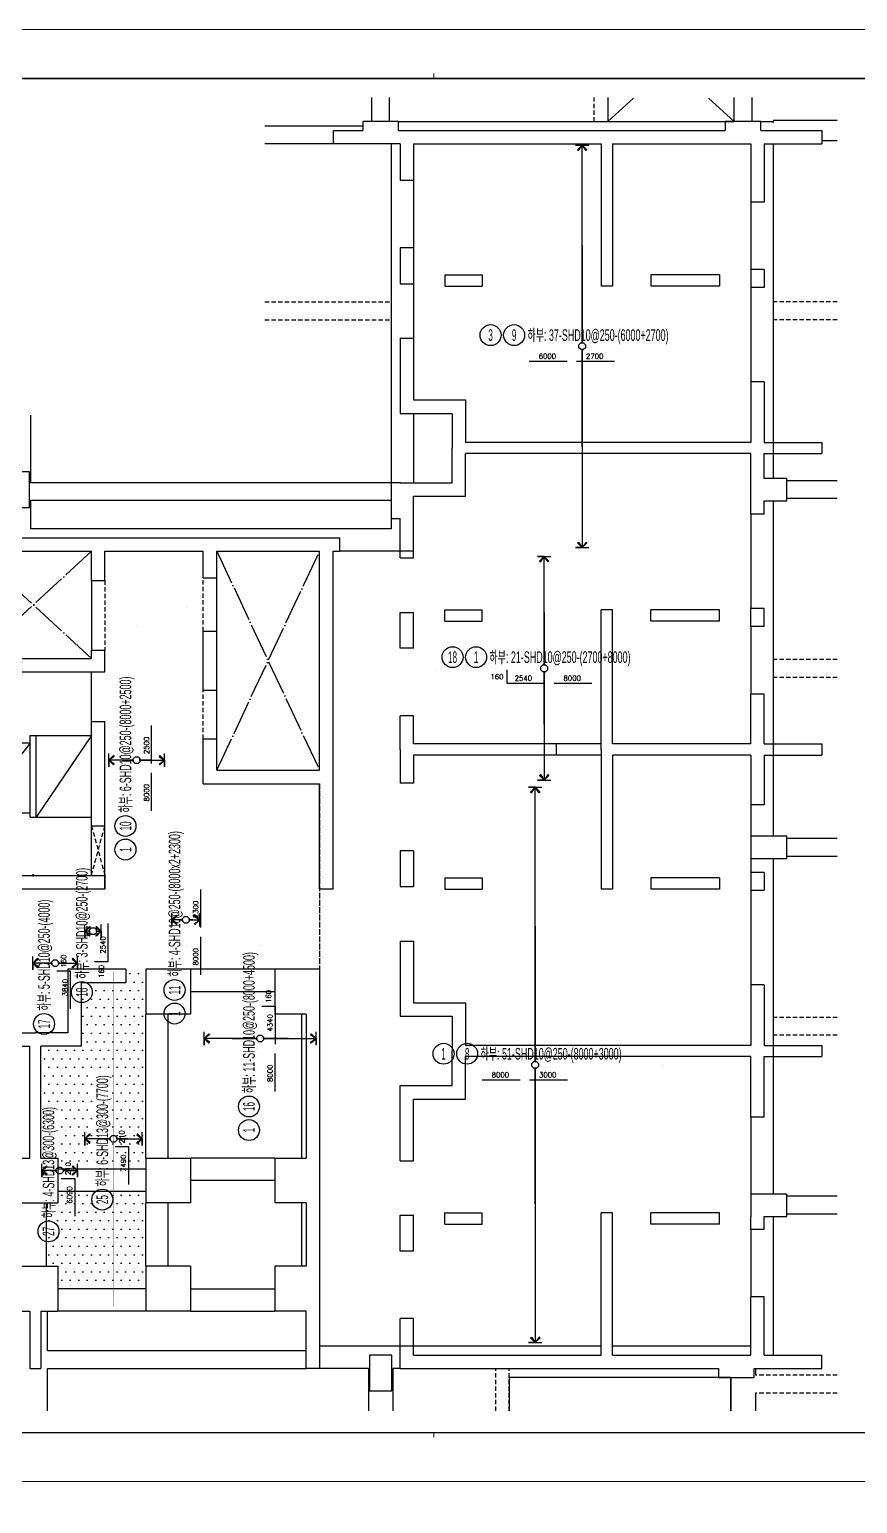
# Model space of a CAD drawing. Header units: millimetres. Extents: x 350420 to 672135, y -312840 to -44390.
# Drawn here: x 485720 to 504228, y -219589 to -186632 of the extents above; entities that cross this region are included whole.
import ezdxf
from ezdxf.enums import TextEntityAlignment as Align

# ---------------------------------------------------------------- set-up
doc = ezdxf.new("R2010")
doc.units = ezdxf.units.MM
doc.header["$LTSCALE"] = 65
for name, pattern in [('HID', [2.5, 2, -0.5]), ('XS-지하주차장$0$DDOT', [14, 12, -1, 0, -1]), ('XS-지하주차장$0$HID', [2.3, 1.5, -0.8])]:
    doc.linetypes.add(name, pattern=pattern)
for name, color, linetype in [('00', 7, 'Continuous'), ('DOT', 7, 'Continuous'), ('RP_TAG', 7, 'Continuous'), ('XDIM', 7, 'Continuous'), ('XREBAR', 1, 'Continuous'), ('XS-지하주차장$0$AWG', 5, 'XS-지하주차장$0$HID'), ('XS-지하주차장$0$B', 9, 'XS-지하주차장$0$HID'), ('XS-지하주차장$0$BEAM', 6, 'XS-지하주차장$0$HID'), ('XS-지하주차장$0$COL', 2, 'Continuous'), ('XS-지하주차장$0$DA', 7, 'XS-지하주차장$0$HID'), ('XS-지하주차장$0$EL7', 7, 'Continuous'), ('XS-지하주차장$0$FP-CORE', 8, 'Continuous'), ('XS-지하주차장$0$G', 4, 'XS-지하주차장$0$HID'), ('XS-지하주차장$0$OPEN', 9, 'XS-지하주차장$0$DDOT'), ('XS-지하주차장$0$TG', 30, 'XS-지하주차장$0$HID'), ('XS-지하주차장$0$W1', 2, 'Continuous'), ('XS-지하주차장$0$W1-H', 11, 'XS-지하주차장$0$HID')]:
    doc.layers.add(name, color=color, linetype=linetype)
doc.layers.add('XS-지하주차장$0$DEFPOINT', color=144, linetype='Continuous', plot=False)
doc.layers.add('XTITLE', color=22, linetype='Continuous', lineweight=0)
doc.styles.add('RPWK1', font='arial.ttf', dxfattribs={"bigfont": 'whgtxt.shx'})
doc.styles.add('RPWK2', font='romans.shx', dxfattribs={"bigfont": 'whgtxt.shx'})
pattern_1 = [(0, (-421865, 279560), (95.25, 190.5), [0, -190.5])]

# ---------------------------------------------------------------- blocks, each defined once
blk = doc.blocks.new('dhs_sheet2e')
at = {"color": 7}
for p, q in [((55508.9, 57331.7), (55508.9, 57531.5)), ((55508.9, 1997.6), (55508.9, 1797.9))]:
    blk.add_line(p, q, dxfattribs=at)
blk.add_lwpolyline([(84000, 0), (84000, 59329.4), (0, 59329.4), (0, 0)], close=True, dxfattribs=at)
at = {"color": 30, "const_width": 64.9}
blk.add_lwpolyline([(81003.6, 57331.7), (2996.4, 57331.7), (2996.4, 1997.6), (81003.6, 1997.6)], close=True, dxfattribs=at)
blk = doc.blocks.new('zdfhsdtfs')
at = {"color": 255, "xscale": 0.5, "yscale": 0.5, "zscale": 0.5}
blk.add_blockref('dhs_sheet2e', (0, 0), dxfattribs=at)
blk = doc.blocks.new('zsdhdbgr')
at = {"layer": 'DOT'}
h = blk.add_hatch(dxfattribs=at)
h.set_pattern_fill('DOTS', color=8, scale=120)
h.set_pattern_definition(pattern_1)
h.paths.add_polyline_path([(20950, 4905), (20950, 9375), (20500, 9375), (20500, 9075), (19505, 9075), (19505, 7655), (18605, 7655), (18605, 5155), (18980, 5155), (18980, 4905)])
h = blk.add_hatch(dxfattribs=at)
h.set_pattern_fill('DOTS', color=8, scale=120)
h.set_pattern_definition(pattern_1)
h.paths.add_polyline_path([(20950, 4405), (20950, 2235), (18980, 2235), (18980, 2735), (18730, 2735), (18730, 4155), (18980, 4155), (18980, 4405)])
at = {"layer": 'XS-지하주차장$0$AWG', "color": 5, "linetype": 'ByBlock'}
for p, q in [((26600, 28330), (33900, 28330)), ((34700, 28330), (34975, 28330)), ((34975, 28330), (34975, 28300)), ((26435, 27830), (26435, 20255)), ((34975, 27830), (34975, 20350)), ((26935, 27015), (26935, 25505)), ((34475, 26530), (34475, 25020)), ((26935, 24705), (26935, 23485)), ((34475, 24620), (34475, 22510)), ((26935, 21805), (26935, 20255)), ((34975, 19850), (34975, 12350)), ((26435, 19455), (26435, 19225)), ((34475, 19550), (34475, 17440)), ((26435, 19225), (18375, 19225)), ((26935, 18725), (25285, 18725)), ((34475, 17040), (34475, 15530)), ((34475, 13050), (34475, 12350)), ((34475, 11850), (34475, 11540)), ((34975, 11850), (34975, 4350)), ((34475, 11140), (34475, 9030)), ((34475, 6070), (34475, 4350)), ((34975, 3850), (34975, 750)), ((34475, 3560), (34475, 2050)), ((31130, 950), (24835, 950)), ((34475, 950), (31380, 950)), ((25925, 450), (24835, 450)), ((26635, 450), (26475, 450))]:
    blk.add_line(p, q, dxfattribs=at)
at = {"layer": 'XS-지하주차장$0$B', "color": 5}
for p, q in [((30975, 28330), (30975, 28870)), ((23607.2, 24300), (26435, 24300)), ((36405, 24300), (34975, 24300)), ((23607.2, 23900), (26435, 23900)), ((36405, 23900), (34975, 23900)), ((36405, 16300), (34975, 16300)), ((36405, 15900), (34975, 15900)), ((36405, 8300), (34975, 8300)), ((36405, 7900), (34975, 7900)), ((28775, -500), (28775, 450)), ((29075, -500), (29075, 450)), ((36405, 300), (34575, 300)), ((36405, -100), (34575, -100))]:
    blk.add_line(p, q, dxfattribs=at)
at = {"layer": 'XS-지하주차장$0$BEAM'}
for p, q in [((20035, 18070), (20035, 16500)), ((22235, 16935), (22235, 18125)), ((22235, 14525), (22235, 15615)), ((19735, 12585), (20035, 11475)), ((19735, 11475), (20035, 12585))]:
    blk.add_line(p, q, dxfattribs=at)
at = {"layer": 'XS-지하주차장$0$COL', "color": 8}
for p, q in [((26600, 28330), (25800, 28330)), ((25800, 28330), (25800, 28130)), ((26600, 28130), (26600, 28330)), ((34700, 28330), (33900, 28330)), ((33900, 28330), (33900, 28130)), ((34700, 28130), (34700, 28330)), ((35275, 20350), (34775, 20350)), ((35275, 19850), (35275, 20350)), ((34775, 19850), (35275, 19850)), ((34475, 4350), (34475, 3850)), ((35275, 4350), (34475, 4350)), ((35275, 3850), (35275, 4350)), ((34775, 3850), (35275, 3850)), ((33750, 450), (33750, 250)), ((34550, 250), (34550, 450)), ((33750, 250), (34550, 250))]:
    blk.add_line(p, q, dxfattribs=at)
for points in [[(17850, 19700), (18350, 19700), (18350, 20500), (17850, 20500)], [(34475, 12350), (34475, 11850), (35275, 11850), (35275, 12350)], [(25950, -50), (26450, -50), (26450, 750), (25950, 750)]]:
    blk.add_lwpolyline(points, close=True, dxfattribs=at)
blk.add_lwpolyline([(26635, 20255), (26435, 20255), (26435, 19455), (26635, 19455)], dxfattribs=at)
at = {"layer": 'XS-지하주차장$0$DA', "linetype": 'Continuous'}
for points in [[(31275, 28870), (31275, 28330), (34100, 28330), (34100, 28870)], [(29075, 250), (29075, -500)], [(34025, -500), (34025, 250), (29075, 250)]]:
    blk.add_lwpolyline(points, dxfattribs=at)
at = {"layer": 'XS-지하주차장$0$DEFPOINT', "color": 1}
for p, q in [((18460, 11475), (18410, 11475)), ((18435, 11450), (18435, 11500))]:
    blk.add_line(p, q, dxfattribs=at)
at = {"layer": 'XS-지하주차장$0$EL7'}
for p, q in [((19735, 18070), (19735, 16500)), ((22535, 16935), (22535, 18125)), ((22535, 14525), (22535, 15615))]:
    blk.add_line(p, q, dxfattribs=at)
at = {"layer": 'XS-지하주차장$0$FP-CORE'}
for p, q in [((18367.5, 14600), (19735, 14600)), ((18367.5, 12780), (18367.5, 14600)), ((18502.5, 12780), (18502.5, 14600)), ((19735, 14600), (18502.5, 12780)), ((18367.5, 14430), (17135, 14430)), ((18367.5, 14430), (17135, 12870)), ((18365, 12870), (17135, 12870)), ((18367.5, 12780), (19735, 12780))]:
    blk.add_line(p, q, dxfattribs=at)
at = {"layer": 'XS-지하주차장$0$G', "color": 5, "linetype": 'ByBlock'}
for p, q in [((26000, 28330), (26000, 28870)), ((26400, 28330), (26400, 28870)), ((34100, 28330), (34100, 28870)), ((34500, 28330), (34500, 28870)), ((36405, 28350), (34975, 28350)), ((25800, 28230), (23607.2, 28230)), ((25145, 27830), (23607.2, 27830)), ((36405, 27900), (36060, 27900)), ((18375, 21763.2), (18375, 20255)), ((26435, 20255), (18375, 20255)), ((36405, 20300), (35275, 20300)), ((26435, 19855), (18375, 19855)), ((18375, 19855), (18375, 19225)), ((36405, 19900), (35275, 19900)), ((36405, 12300), (35275, 12300)), ((36405, 11900), (35275, 11900)), ((36405, 4300), (35275, 4300)), ((36405, 3900), (35275, 3900)), ((18755, 850), (18755, 1735)), ((18755, 850), (24535, 850)), ((18755, -500), (18755, 450)), ((18755, 450), (24535, 450)), ((25925, 450), (25925, -500)), ((26475, 450), (26475, -500)), ((34575, 450), (34575, 300)), ((34025, 250), (34025, -500)), ((34575, -100), (34575, -500))]:
    blk.add_line(p, q, dxfattribs=at)
at = {"layer": 'XS-지하주차장$0$OPEN'}
for p, q in [((19735, 16325), (17135, 18725)), ((19735, 18725), (17135, 16325)), ((22535, 13825), (24835, 18725)), ((22535, 18725), (24835, 13825))]:
    blk.add_line(p, q, dxfattribs=at)
for points in [[(31275, 28330), (31867.4, 28870)], [(34100, 28330), (33507.6, 28870)]]:
    blk.add_lwpolyline(points, dxfattribs=at)
at = {"layer": 'XS-지하주차장$0$TG', "color": 5, "linetype": 'ByBlock'}
for p, q in [((23835, 9375), (21950, 9375)), ((23835, 8875), (21950, 8875)), ((20950, 5155), (20950, 8375)), ((21450, 5155), (21450, 8375)), ((24435, 5155), (24435, 8375)), ((23835, 5155), (21950, 5155)), ((20950, 4905), (18980, 4905)), ((23835, 4655), (21950, 4655)), ((20950, 4405), (18980, 4405)), ((18730, 2735), (18730, 4155)), ((20950, 2735), (20950, 4155)), ((21450, 2735), (21450, 4155)), ((24435, 2735), (24435, 4155)), ((20950, 2235), (18980, 2235)), ((21950, 2235), (23835, 2235)), ((20950, 1735), (18980, 1735)), ((21950, 1735), (23835, 1735))]:
    blk.add_line(p, q, dxfattribs=at)
at = {"layer": 'XS-지하주차장$0$W1', "color": 8}
for p, q in [((25145, 27830), (25145, 28130)), ((25145, 28130), (25800, 28130)), ((26600, 28130), (33900, 28130)), ((34700, 28130), (36060, 28130)), ((36060, 28130), (36060, 27830)), ((26635, 27830), (25145, 27830)), ((26635, 27830), (26635, 27015)), ((26935, 27830), (26935, 27015)), ((26935, 27830), (31130, 27830)), ((31130, 27830), (31130, 24650)), ((31380, 27830), (31380, 24650)), ((31380, 27830), (34475, 27830)), ((34475, 27830), (34475, 26530)), ((34775, 27830), (34775, 26530)), ((34775, 27830), (36060, 27830)), ((26935, 27015), (26635, 27015)), ((34775, 26530), (34475, 26530)), ((26935, 25505), (26635, 25505)), ((26635, 25505), (26635, 24705)), ((26935, 25505), (26935, 24705)), ((27635, 24900), (28465, 24900)), ((27635, 24900), (27635, 24650)), ((28465, 24900), (28465, 24650)), ((33775, 24900), (32240, 24900)), ((32240, 24900), (32240, 24650)), ((33775, 24900), (33775, 24650)), ((34475, 25020), (34475, 24620)), ((34775, 25020), (34475, 25020)), ((34775, 25020), (34775, 24620)), ((26635, 24705), (26935, 24705)), ((27635, 24650), (28465, 24650)), ((31380, 24650), (31130, 24650)), ((33775, 24650), (32240, 24650)), ((34775, 24620), (34475, 24620)), ((26635, 23485), (26935, 23485)), ((26635, 23485), (26635, 21805)), ((26935, 23485), (26935, 22105)), ((34475, 22510), (34475, 21155)), ((34775, 22510), (34475, 22510)), ((34775, 22510), (34775, 21155)), ((26935, 22105), (28095, 22105)), ((28095, 22105), (28095, 21155)), ((26635, 21805), (27795, 21805)), ((27795, 21805), (27795, 21030)), ((34475, 21155), (28095, 21155)), ((34775, 21155), (36060, 21155)), ((36060, 21155), (36060, 20905)), ((27795, 20255), (27795, 21030)), ((34475, 20905), (28095, 20905)), ((28095, 19955), (28095, 20905)), ((34475, 19550), (34475, 20905)), ((34775, 20350), (34775, 20905)), ((34775, 20905), (36060, 20905)), ((26635, 20255), (27795, 20255)), ((26935, 18575), (26935, 19955)), ((26935, 19955), (28095, 19955)), ((34775, 19550), (34775, 19850)), ((26635, 18575), (26635, 19455)), ((34775, 19550), (34475, 19550)), ((16835, 19025), (25285, 19025)), ((25285, 18725), (25285, 19025)), ((17135, 18725), (19735, 18725)), ((19735, 18070), (19735, 18725)), ((20035, 18725), (22235, 18725)), ((20035, 18070), (20035, 18725)), ((22235, 18125), (22235, 18725)), ((22535, 18725), (24835, 18725)), ((22535, 18125), (22535, 18725)), ((24835, 13825), (24835, 18725)), ((25135, 11175), (25135, 18725)), ((25135, 18725), (25285, 18725)), ((26635, 18575), (26935, 18575)), ((19735, 18070), (20035, 18070)), ((22235, 18125), (22535, 18125)), ((26635, 17355), (26935, 17355)), ((26635, 16555), (26635, 17355)), ((26935, 16555), (26935, 17355)), ((27635, 17410), (28465, 17410)), ((27635, 17160), (27635, 17410)), ((27635, 17160), (28465, 17160)), ((28465, 17160), (28465, 17410)), ((31130, 14290), (31130, 17410)), ((31380, 17410), (31130, 17410)), ((31380, 14415), (31380, 17410)), ((33775, 17410), (32240, 17410)), ((32240, 17160), (32240, 17410)), ((33775, 17160), (32240, 17160)), ((33775, 17160), (33775, 17410)), ((34475, 17040), (34475, 17440)), ((34775, 17440), (34475, 17440)), ((34775, 17040), (34775, 17440)), ((22235, 15615), (22235, 16935)), ((22235, 16935), (22535, 16935)), ((22535, 15615), (22535, 16935)), ((34775, 17040), (34475, 17040)), ((19735, 16325), (19735, 16500)), ((20035, 16500), (19735, 16500)), ((20035, 16025), (20035, 16500)), ((26935, 16555), (26635, 16555)), ((17135, 16325), (19735, 16325)), ((17135, 16025), (20035, 16025)), ((22235, 15615), (22535, 15615)), ((34775, 15530), (34475, 15530)), ((34475, 14415), (34475, 15530)), ((34775, 14415), (34775, 15530)), ((19735, 11475), (19735, 14915)), ((19735, 14915), (20035, 14915)), ((20035, 11175), (20035, 14915)), ((26935, 15045), (26635, 15045)), ((26635, 14290), (26635, 15045)), ((26935, 14415), (26935, 15045)), ((22235, 13525), (22235, 14525)), ((22235, 14525), (22535, 14525)), ((22535, 13825), (22535, 14525)), ((26635, 14290), (26635, 13535)), ((30130, 14415), (26935, 14415)), ((30130, 14165), (30130, 14415)), ((31130, 14290), (31130, 11170)), ((34475, 14415), (31380, 14415)), ((34775, 14415), (36060, 14415)), ((36060, 14415), (36060, 14165)), ((30130, 14165), (26935, 14165)), ((26935, 14165), (26935, 13535)), ((34475, 14165), (31380, 14165)), ((31380, 14165), (31380, 11170)), ((34475, 14165), (34475, 13050)), ((34775, 14165), (34775, 13050)), ((34775, 14165), (36060, 14165)), ((22235, 13525), (24835, 13525)), ((22535, 13825), (24835, 13825)), ((24835, 11175), (24835, 13525)), ((26935, 13535), (26635, 13535)), ((34775, 13050), (34475, 13050)), ((26935, 12025), (26635, 12025)), ((26635, 12025), (26635, 11225)), ((26935, 12025), (26935, 11225)), ((34475, 11540), (34475, 11140)), ((34775, 11540), (34475, 11540)), ((34775, 11540), (34775, 11140)), ((17135, 11475), (19735, 11475)), ((26635, 11225), (26935, 11225)), ((27635, 11420), (28465, 11420)), ((27635, 11420), (27635, 11170)), ((28465, 11420), (28465, 11170)), ((33775, 11420), (32240, 11420)), ((32240, 11420), (32240, 11170)), ((33775, 11420), (33775, 11170)), ((17135, 11175), (20035, 11175)), ((24835, 11175), (25135, 11175)), ((27635, 11170), (28465, 11170)), ((31380, 11170), (31130, 11170)), ((33775, 11170), (32240, 11170)), ((34775, 11140), (34475, 11140)), ((26635, 10005), (26935, 10005)), ((26635, 10005), (26635, 8325)), ((26935, 10005), (26935, 8625)), ((20500, 9375), (19205, 9375)), ((19205, 9375), (19205, 7955)), ((20500, 9375), (20500, 9075)), ((21950, 9375), (20950, 9375)), ((20950, 9375), (20950, 8375)), ((21950, 9375), (21950, 8375)), ((24835, 9375), (23835, 9375)), ((23835, 9375), (23835, 8375)), ((24835, 9375), (24835, 450)), ((20500, 9075), (19505, 9075)), ((19505, 9075), (19505, 7655)), ((34475, 9030), (34475, 7675)), ((34775, 9030), (34475, 9030)), ((34775, 9030), (34775, 7675)), ((26935, 8625), (28095, 8625)), ((28095, 8625), (28095, 7675)), ((21950, 8375), (20950, 8375)), ((24535, 8375), (23835, 8375)), ((24535, 8375), (24535, 5155)), ((26635, 8325), (27795, 8325)), ((27795, 8325), (27795, 7550)), ((17755, 7955), (18480, 7955)), ((19205, 7955), (18480, 7955)), ((17455, 7655), (18355, 7655)), ((18355, 5155), (18355, 7655)), ((19505, 7655), (18605, 7655)), ((18605, 5155), (18605, 7655)), ((34475, 7675), (28095, 7675)), ((34775, 7675), (36060, 7675)), ((36060, 7675), (36060, 7425)), ((27795, 6775), (27795, 7550)), ((34475, 7425), (28095, 7425)), ((28095, 6475), (28095, 7425)), ((34475, 6070), (34475, 7425)), ((34775, 6070), (34775, 7425)), ((34775, 7425), (36060, 7425)), ((26635, 5095), (26635, 6775)), ((26635, 6775), (27795, 6775)), ((26935, 5095), (26935, 6475)), ((26935, 6475), (28095, 6475)), ((34775, 6070), (34475, 6070)), ((17980, 5155), (18355, 5155)), ((18605, 5155), (18980, 5155)), ((18980, 5155), (18980, 4155)), ((20950, 5155), (21950, 5155)), ((20950, 5155), (20950, 4155)), ((21950, 5155), (21950, 4155)), ((23835, 5155), (24535, 5155)), ((23835, 5155), (23835, 4155)), ((26635, 5095), (26935, 5095)), ((17980, 4155), (18980, 4155)), ((21950, 4155), (20950, 4155)), ((24535, 4155), (23835, 4155)), ((24535, 4155), (24535, 2735)), ((26635, 3875), (26935, 3875)), ((26635, 3075), (26635, 3875)), ((26935, 3075), (26935, 3875)), ((27635, 3930), (28465, 3930)), ((27635, 3680), (27635, 3930)), ((27635, 3680), (28465, 3680)), ((28465, 3680), (28465, 3930)), ((31130, 750), (31130, 3930)), ((31380, 3930), (31130, 3930)), ((31380, 750), (31380, 3930)), ((33775, 3930), (32240, 3930)), ((32240, 3680), (32240, 3930)), ((33775, 3680), (32240, 3680)), ((33775, 3680), (33775, 3930)), ((34475, 3560), (34475, 3850)), ((34775, 3560), (34775, 3850)), ((34775, 3560), (34475, 3560)), ((26935, 3075), (26635, 3075)), ((17980, 2735), (18980, 2735)), ((18980, 2735), (18980, 1735)), ((21950, 2735), (20950, 2735)), ((20950, 2735), (20950, 1735)), ((21950, 2735), (21950, 1735)), ((23835, 2735), (23835, 1735)), ((24535, 2735), (23835, 2735)), ((34775, 2050), (34475, 2050)), ((34475, 750), (34475, 2050)), ((34775, 750), (34775, 2050)), ((17980, 1735), (18355, 1735)), ((18355, 1735), (18355, 450)), ((18605, 1735), (18605, 450)), ((18605, 1735), (18980, 1735)), ((21950, 1735), (20950, 1735)), ((24535, 1735), (23835, 1735)), ((24535, 450), (24535, 1735)), ((26935, 1565), (26635, 1565)), ((26635, 450), (26635, 1565)), ((26935, 750), (26935, 1565)), ((26935, 750), (31130, 750)), ((31380, 750), (34475, 750)), ((34775, 750), (36060, 750)), ((36060, 450), (36060, 750)), ((18355, 450), (18605, 450)), ((24835, 450), (24535, 450)), ((26635, 450), (33750, 450)), ((34550, 450), (36060, 450))]:
    blk.add_line(p, q, dxfattribs=at)
at = {"layer": 'XS-지하주차장$0$W1', "color": 1, "linetype": 'HID'}
blk.add_lwpolyline([(24835, 13525), (24835, 9375)], dxfattribs=at)
at = {"layer": 'XS-지하주차장$0$W1-H', "color": 8, "linetype": 'ByBlock'}
for p, q in [((25145, 28130), (25800, 28130)), ((25145, 27830), (25145, 28130)), ((26600, 28330), (25800, 28330)), ((25800, 28330), (25800, 28130)), ((26600, 28130), (26600, 28330)), ((26600, 28130), (33900, 28130)), ((34700, 28330), (33900, 28330)), ((33900, 28330), (33900, 28130)), ((34700, 28130), (34700, 28330)), ((34700, 28130), (36060, 28130)), ((36060, 28130), (36060, 27830)), ((26635, 27830), (25145, 27830)), ((26635, 27830), (26635, 27015)), ((26935, 27830), (26935, 27015)), ((26935, 27830), (31130, 27830)), ((31130, 27830), (31130, 24650)), ((31380, 27830), (31380, 24650)), ((31380, 27830), (34475, 27830)), ((34475, 27830), (34475, 26530)), ((34775, 27830), (34775, 26530)), ((34775, 27830), (36060, 27830)), ((26935, 27015), (26635, 27015)), ((34775, 26530), (34475, 26530)), ((26935, 25505), (26635, 25505)), ((26635, 25505), (26635, 24705)), ((26935, 25505), (26935, 24705)), ((27635, 24900), (28465, 24900)), ((27635, 24900), (27635, 24650)), ((28465, 24900), (28465, 24650)), ((33775, 24900), (32240, 24900)), ((32240, 24900), (32240, 24650)), ((33775, 24900), (33775, 24650)), ((34475, 25020), (34475, 24620)), ((34775, 25020), (34475, 25020)), ((34775, 25020), (34775, 24620)), ((26635, 24705), (26935, 24705)), ((27635, 24650), (28465, 24650)), ((31380, 24650), (31130, 24650)), ((33775, 24650), (32240, 24650)), ((34775, 24620), (34475, 24620)), ((26635, 23485), (26935, 23485)), ((26635, 23485), (26635, 21805)), ((26935, 23485), (26935, 22105)), ((34475, 22510), (34475, 21155)), ((34775, 22510), (34475, 22510)), ((34775, 22510), (34775, 21155)), ((26935, 22105), (28095, 22105)), ((28095, 22105), (28095, 21155)), ((26635, 21805), (27795, 21805)), ((27795, 21805), (27795, 21030)), ((34475, 21155), (28095, 21155)), ((34775, 21155), (36060, 21155)), ((36060, 21155), (36060, 20905)), ((27795, 20255), (27795, 21030)), ((34475, 20905), (28095, 20905)), ((28095, 19955), (28095, 20905)), ((34475, 19550), (34475, 20905)), ((34775, 20350), (34775, 20905)), ((34775, 20905), (36060, 20905)), ((18350, 20500), (17850, 20500)), ((18350, 19700), (18350, 20500)), ((26635, 20255), (26435, 20255)), ((26435, 20255), (26435, 19455)), ((26635, 20255), (27795, 20255)), ((35275, 20350), (34775, 20350)), ((35275, 19850), (35275, 20350)), ((26935, 18575), (26935, 19955)), ((26935, 19955), (28095, 19955)), ((34775, 19550), (34775, 19850)), ((34775, 19850), (35275, 19850)), ((17850, 19700), (18350, 19700)), ((26435, 19455), (26635, 19455)), ((26635, 18575), (26635, 19455)), ((34775, 19550), (34475, 19550)), ((16835, 19025), (25285, 19025)), ((25285, 18725), (25285, 19025)), ((17135, 18725), (19735, 18725)), ((19735, 18070), (19735, 18725)), ((20035, 18725), (22235, 18725)), ((20035, 18070), (20035, 18725)), ((22235, 18125), (22235, 18725)), ((22535, 18725), (24835, 18725)), ((22535, 18125), (22535, 18725)), ((24835, 13825), (24835, 18725)), ((25135, 11175), (25135, 18725)), ((25135, 18725), (25285, 18725)), ((26635, 18575), (26935, 18575)), ((19735, 18070), (20035, 18070)), ((22235, 18125), (22535, 18125)), ((26635, 17355), (26935, 17355)), ((26635, 16555), (26635, 17355)), ((26935, 16555), (26935, 17355)), ((27635, 17410), (28465, 17410)), ((27635, 17160), (27635, 17410)), ((27635, 17160), (28465, 17160)), ((28465, 17160), (28465, 17410)), ((31130, 14415), (31130, 17410)), ((31380, 17410), (31130, 17410)), ((31380, 14415), (31380, 17410)), ((33775, 17410), (32240, 17410)), ((32240, 17160), (32240, 17410)), ((33775, 17160), (32240, 17160)), ((33775, 17160), (33775, 17410)), ((34475, 17040), (34475, 17440)), ((34775, 17440), (34475, 17440)), ((34775, 17040), (34775, 17440)), ((22235, 15615), (22235, 16935)), ((22235, 16935), (22535, 16935)), ((22535, 15615), (22535, 16935)), ((34775, 17040), (34475, 17040)), ((19735, 16325), (19735, 16500)), ((20035, 16500), (19735, 16500)), ((20035, 16025), (20035, 16500)), ((26935, 16555), (26635, 16555)), ((17135, 16325), (19735, 16325)), ((17135, 16025), (19735, 16025)), ((19735, 12585), (19735, 16025)), ((22235, 15615), (22535, 15615)), ((34775, 15530), (34475, 15530)), ((34475, 14415), (34475, 15530)), ((34775, 14415), (34775, 15530)), ((26935, 15045), (26635, 15045)), ((26635, 14290), (26635, 15045)), ((26935, 14415), (26935, 15045)), ((22235, 13525), (22235, 14525)), ((22235, 14525), (22535, 14525)), ((22535, 13825), (22535, 14525)), ((26635, 14290), (26635, 13535)), ((31130, 14415), (26935, 14415)), ((34475, 14415), (31380, 14415)), ((34775, 14415), (36060, 14415)), ((36060, 14415), (36060, 14165)), ((31130, 14165), (26935, 14165)), ((26935, 14165), (26935, 13535)), ((31130, 14165), (31130, 11170)), ((34475, 14165), (31380, 14165)), ((31380, 14165), (31380, 11170)), ((34475, 14165), (34475, 13050)), ((34775, 14165), (34775, 13050)), ((34775, 14165), (36060, 14165)), ((22235, 13525), (24835, 13525)), ((22535, 13825), (24835, 13825)), ((24835, 11175), (24835, 13525)), ((26935, 13535), (26635, 13535)), ((34775, 13050), (34475, 13050)), ((19735, 12585), (20035, 12585)), ((34475, 12350), (34475, 11850)), ((35275, 12350), (34475, 12350)), ((35275, 11850), (35275, 12350)), ((26935, 12025), (26635, 12025)), ((26635, 12025), (26635, 11225)), ((26935, 12025), (26935, 11225)), ((34475, 11850), (35275, 11850)), ((34475, 11540), (34475, 11140)), ((34775, 11540), (34475, 11540)), ((34775, 11540), (34775, 11140)), ((17135, 11475), (20035, 11475)), ((20035, 11475), (20035, 11175)), ((26635, 11225), (26935, 11225)), ((27635, 11420), (28465, 11420)), ((27635, 11420), (27635, 11170)), ((28465, 11420), (28465, 11170)), ((33775, 11420), (32240, 11420)), ((32240, 11420), (32240, 11170)), ((33775, 11420), (33775, 11170)), ((17135, 11175), (20035, 11175)), ((24835, 11175), (25135, 11175)), ((27635, 11170), (28465, 11170)), ((31380, 11170), (31130, 11170)), ((33775, 11170), (32240, 11170)), ((34775, 11140), (34475, 11140)), ((26635, 10005), (26935, 10005)), ((26635, 10005), (26635, 8325)), ((26935, 10005), (26935, 8625)), ((20500, 9375), (19205, 9375)), ((19205, 9375), (19205, 7955)), ((20500, 9375), (20500, 9075)), ((21950, 9375), (20950, 9375)), ((20950, 9375), (20950, 8375)), ((21950, 9375), (21950, 8375)), ((24835, 9375), (23835, 9375)), ((23835, 9375), (23835, 8375)), ((24835, 9375), (24835, 450)), ((20500, 9075), (19505, 9075)), ((19505, 9075), (19505, 7655)), ((34475, 9030), (34475, 7675)), ((34775, 9030), (34475, 9030)), ((34775, 9030), (34775, 7675)), ((26935, 8625), (28095, 8625)), ((28095, 8625), (28095, 7675)), ((21950, 8375), (20950, 8375)), ((24535, 8375), (23835, 8375)), ((24535, 8375), (24535, 5155)), ((26635, 8325), (27795, 8325)), ((27795, 8325), (27795, 7550)), ((17755, 7955), (18480, 7955)), ((19205, 7955), (18480, 7955)), ((17455, 7655), (18355, 7655)), ((18355, 5155), (18355, 7655)), ((19505, 7655), (18605, 7655)), ((18605, 5155), (18605, 7655)), ((34475, 7675), (28095, 7675)), ((34775, 7675), (36060, 7675)), ((36060, 7675), (36060, 7425)), ((27795, 6775), (27795, 7550)), ((34475, 7425), (28095, 7425)), ((28095, 6475), (28095, 7425)), ((34475, 6070), (34475, 7425)), ((34775, 6070), (34775, 7425)), ((34775, 7425), (36060, 7425)), ((26635, 5095), (26635, 6775)), ((26635, 6775), (27795, 6775)), ((26935, 5095), (26935, 6475)), ((26935, 6475), (28095, 6475)), ((34775, 6070), (34475, 6070)), ((17980, 5155), (18355, 5155)), ((18605, 5155), (18980, 5155)), ((18980, 5155), (18980, 4155)), ((20950, 5155), (21950, 5155)), ((20950, 5155), (20950, 4155)), ((21950, 5155), (21950, 4155)), ((23835, 5155), (24535, 5155)), ((23835, 5155), (23835, 4155)), ((26635, 5095), (26935, 5095)), ((35275, 4350), (34475, 4350)), ((34475, 4350), (34475, 3850)), ((35275, 3850), (35275, 4350)), ((17980, 4155), (18980, 4155)), ((21950, 4155), (20950, 4155)), ((24535, 4155), (23835, 4155)), ((24535, 4155), (24535, 2735)), ((26635, 3875), (26935, 3875)), ((26635, 3075), (26635, 3875)), ((26935, 3075), (26935, 3875)), ((27635, 3930), (28465, 3930)), ((27635, 3680), (27635, 3930)), ((27635, 3680), (28465, 3680)), ((28465, 3680), (28465, 3930)), ((31130, 750), (31130, 3930)), ((31380, 3930), (31130, 3930)), ((31380, 750), (31380, 3930)), ((32240, 3680), (32240, 3930)), ((33775, 3930), (32240, 3930)), ((33775, 3680), (32240, 3680)), ((33775, 3680), (33775, 3930)), ((34475, 3560), (34475, 3850)), ((34775, 3560), (34775, 3850)), ((34775, 3850), (35275, 3850)), ((34775, 3560), (34475, 3560)), ((26935, 3075), (26635, 3075)), ((17980, 2735), (18980, 2735)), ((18980, 2735), (18980, 1735)), ((21950, 2735), (20950, 2735)), ((20950, 2735), (20950, 1735)), ((21950, 2735), (21950, 1735)), ((23835, 2735), (23835, 1735)), ((24535, 2735), (23835, 2735)), ((34775, 2050), (34475, 2050)), ((34475, 750), (34475, 2050)), ((34775, 750), (34775, 2050)), ((17980, 1735), (18355, 1735)), ((18355, 1735), (18355, 450)), ((18605, 1735), (18605, 450)), ((18605, 1735), (18980, 1735)), ((21950, 1735), (20950, 1735)), ((24535, 1735), (23835, 1735)), ((24535, 450), (24535, 1735)), ((26935, 1565), (26635, 1565)), ((26635, 450), (26635, 1565)), ((26935, 750), (26935, 1565)), ((26450, 750), (25950, 750)), ((25950, 750), (25950, -50)), ((26450, -50), (26450, 750)), ((26935, 750), (31130, 750)), ((31380, 750), (34475, 750)), ((34775, 750), (36060, 750)), ((36060, 450), (36060, 750)), ((18355, 450), (18605, 450)), ((24835, 450), (24535, 450)), ((26635, 450), (33750, 450)), ((33750, 450), (33750, 250)), ((34550, 450), (36060, 450)), ((34550, 250), (34550, 450)), ((33750, 250), (34550, 250)), ((25950, -50), (26450, -50))]:
    blk.add_line(p, q, dxfattribs=at)
blk = doc.blocks.new('*U1968', base_point=(495736.1837, -209532.5))
at = {"layer": 'RP_TAG', "color": 0, "linetype": 'Continuous', "ltscale": 100}
for centre in [(494975.6837, -209532.5), (495502.1837, -209532.5)]:
    blk.add_circle(centre, 234, dxfattribs=at)
at = {"layer": 'RP_TAG', "color": 0, "linetype": 'Continuous', "ltscale": 100, "style": 'RPWK1', "width": 0.5}
for s, p in [('1', (494975.6837, -209532.5)), ('8', (495502.1837, -209532.5))]:
    blk.add_text(s, height=260, dxfattribs=at).set_placement(p, align=Align.MIDDLE_CENTER)
at = {"layer": 'RP_TAG', "color": 0, "linetype": 'Continuous', "ltscale": 100, "style": 'RPWK1', "width": 0.55}
blk.add_text('하부: 51-SHD10@250-(8000+3000)', height=260, dxfattribs=at).set_placement((495801.1837, -209532.5), align=Align.MIDDLE_LEFT)
blk = doc.blocks.new('*U1969', base_point=(495936.1837, -200665))
at = {"layer": 'RP_TAG', "color": 0, "linetype": 'Continuous', "ltscale": 100}
for centre in [(495175.6837, -200665), (495702.1837, -200665)]:
    blk.add_circle(centre, 234, dxfattribs=at)
at = {"layer": 'RP_TAG', "color": 0, "linetype": 'Continuous', "ltscale": 100, "style": 'RPWK1', "width": 0.5}
for s, p in [('18', (495175.6837, -200665)), ('1', (495702.1837, -200665))]:
    blk.add_text(s, height=260, dxfattribs=at).set_placement(p, align=Align.MIDDLE_CENTER)
at = {"layer": 'RP_TAG', "color": 0, "linetype": 'Continuous', "ltscale": 100, "style": 'RPWK1', "width": 0.55}
blk.add_text('하부: 21-SHD10@250-(2700+8000)', height=260, dxfattribs=at).set_placement((496001.1837, -200665), align=Align.MIDDLE_LEFT)
blk = doc.blocks.new('*U1970', base_point=(490624.7999, -210478.6161))
at = {"layer": 'RP_TAG', "color": 0, "linetype": 'Continuous', "ltscale": 100}
for centre in [(490624.800736, -210712.6161), (490624.802642, -211239.1161)]:
    blk.add_circle(centre, 234, dxfattribs=at)
at = {"layer": 'RP_TAG', "color": 0, "linetype": 'Continuous', "ltscale": 100, "style": 'RPWK1', "width": 0.55}
blk.add_text('하부: 11-SHD10@250-(8000+4500)', height=260, rotation=90.0002104601, dxfattribs=at).set_placement((490624.79964, -210413.6161), align=Align.MIDDLE_LEFT)
at = {"layer": 'RP_TAG', "color": 0, "linetype": 'Continuous', "ltscale": 100, "style": 'RPWK1', "width": 0.5}
blk.add_text('16', height=260, rotation=90.0002104619, dxfattribs=at).set_placement((490624.800736, -210712.6161), align=Align.MIDDLE_CENTER)
at = {"layer": 'RP_TAG', "color": 0, "linetype": 'Continuous', "ltscale": 100, "style": 'RPWK1', "oblique": 359.9999999951, "width": 0.5}
blk.add_text('1', height=260, rotation=90.0002104552, dxfattribs=at).set_placement((490624.802642, -211239.1161), align=Align.MIDDLE_CENTER)
blk = doc.blocks.new('*U1971', base_point=(488962.2999, -207873.1399))
at = {"layer": 'RP_TAG', "color": 0, "linetype": 'Continuous', "ltscale": 100}
for centre in [(488962.300736, -208107.1399), (488962.302642, -208633.6399)]:
    blk.add_circle(centre, 234, dxfattribs=at)
at = {"layer": 'RP_TAG', "color": 0, "linetype": 'Continuous', "ltscale": 100, "style": 'RPWK1', "width": 0.55}
blk.add_text('하부: 4-SHD10@250-(8000x2+2300)', height=260, rotation=90.0002104601, dxfattribs=at).set_placement((488962.29964, -207808.1399), align=Align.MIDDLE_LEFT)
at = {"layer": 'RP_TAG', "color": 0, "linetype": 'Continuous', "ltscale": 100, "style": 'RPWK1', "width": 0.5}
for s, p in [('11', (488962.300736, -208107.1399)), ('1', (488962.302642, -208633.6399))]:
    blk.add_text(s, height=260, rotation=90.0002104619, dxfattribs=at).set_placement(p, align=Align.MIDDLE_CENTER)
blk = doc.blocks.new('*U1972', base_point=(487864.7999, -204206.2351))
at = {"layer": 'RP_TAG', "color": 0, "linetype": 'Continuous', "ltscale": 100}
for centre in [(487864.800736, -204440.2351), (487864.802642, -204966.7351)]:
    blk.add_circle(centre, 234, dxfattribs=at)
at = {"layer": 'RP_TAG', "color": 0, "linetype": 'Continuous', "ltscale": 100, "style": 'RPWK1', "width": 0.55}
blk.add_text('하부: 6-SHD10@250-(8000+2500)', height=260, rotation=90.0002104601, dxfattribs=at).set_placement((487864.79964, -204141.2351), align=Align.MIDDLE_LEFT)
at = {"layer": 'RP_TAG', "color": 0, "linetype": 'Continuous', "ltscale": 100, "style": 'RPWK1', "width": 0.5}
for s, p in [('10', (487864.800736, -204440.2351)), ('1', (487864.802642, -204966.7351))]:
    blk.add_text(s, height=260, rotation=90.0002104619, dxfattribs=at).set_placement(p, align=Align.MIDDLE_CENTER)
blk = doc.blocks.new('*U1988', base_point=(486889.7999, -207922.3661))
at = {"layer": 'RP_TAG', "color": 0, "linetype": 'Continuous', "ltscale": 100}
blk.add_circle((486889.800736, -208156.3661), 234, dxfattribs=at)
at = {"layer": 'RP_TAG', "color": 0, "linetype": 'Continuous', "ltscale": 100, "style": 'RPWK1', "width": 0.55}
blk.add_text('하부: 3-SHD10@250-(2700)', height=260, rotation=90.0002104601, dxfattribs=at).set_placement((486889.79964, -207857.3661), align=Align.MIDDLE_LEFT)
at = {"layer": 'RP_TAG', "color": 0, "linetype": 'Continuous', "ltscale": 100, "style": 'RPWK1', "width": 0.5}
blk.add_text('18', height=260, rotation=90.0002104619, dxfattribs=at).set_placement((486889.800736, -208156.3661), align=Align.MIDDLE_CENTER)
blk = doc.blocks.new('*U1990', base_point=(496786.1837, -193465))
at = {"layer": 'RP_TAG', "color": 0, "linetype": 'Continuous', "ltscale": 100}
for centre in [(496025.6837, -193465), (496552.1837, -193465)]:
    blk.add_circle(centre, 234, dxfattribs=at)
at = {"layer": 'RP_TAG', "color": 0, "linetype": 'Continuous', "ltscale": 100, "style": 'RPWK1', "width": 0.5}
for s, p in [('3', (496025.6837, -193465)), ('9', (496552.1837, -193465))]:
    blk.add_text(s, height=260, dxfattribs=at).set_placement(p, align=Align.MIDDLE_CENTER)
at = {"layer": 'RP_TAG', "color": 0, "linetype": 'Continuous', "ltscale": 100, "style": 'RPWK1', "width": 0.55}
blk.add_text('하부: 37-SHD10@250-(6000+2700)', height=260, dxfattribs=at).set_placement((496851.1837, -193465), align=Align.MIDDLE_LEFT)
blk = doc.blocks.new('*U2005', base_point=(486044.7999, -208632.3661))
at = {"layer": 'RP_TAG', "color": 0, "linetype": 'Continuous', "ltscale": 100}
blk.add_circle((486044.800736, -208866.3661), 234, dxfattribs=at)
at = {"layer": 'RP_TAG', "color": 0, "linetype": 'Continuous', "ltscale": 100, "style": 'RPWK1', "oblique": 359.9999999948, "width": 0.55}
blk.add_text('하부: 5-SHD10@250-(4000)', height=260, rotation=90.000210454, dxfattribs=at).set_placement((486044.79964, -208567.3661), align=Align.MIDDLE_LEFT)
at = {"layer": 'RP_TAG', "color": 0, "linetype": 'Continuous', "ltscale": 100, "style": 'RPWK1', "width": 0.5}
blk.add_text('17', height=260, rotation=90.0002104619, dxfattribs=at).set_placement((486044.800736, -208866.3661), align=Align.MIDDLE_CENTER)
blk = doc.blocks.new('*U2024', base_point=(487347.2999, -212559.8661))
at = {"layer": 'RP_TAG', "color": 0, "linetype": 'Continuous', "ltscale": 100}
blk.add_circle((487347.3008, -212793.8661), 234, dxfattribs=at)
at = {"layer": 'RP_TAG', "color": 0, "linetype": 'Continuous', "ltscale": 100, "style": 'RPWK1', "width": 0.55}
blk.add_text('하부: 6-SHD13@300-(7700)', height=260, rotation=90.00021046, dxfattribs=at).set_placement((487347.2997, -212494.8661), align=Align.MIDDLE_LEFT)
at = {"layer": 'RP_TAG', "color": 0, "linetype": 'Continuous', "ltscale": 100, "style": 'RPWK1', "width": 0.5}
blk.add_text('25', height=260, rotation=90.00021046, dxfattribs=at).set_placement((487347.3008, -212793.8661), align=Align.MIDDLE_CENTER)
blk = doc.blocks.new('*U2025', base_point=(486144.7999, -213269.8661))
at = {"layer": 'RP_TAG', "color": 0, "linetype": 'Continuous', "ltscale": 100}
blk.add_circle((486144.8008, -213503.8661), 234, dxfattribs=at)
at = {"layer": 'RP_TAG', "color": 0, "linetype": 'Continuous', "ltscale": 100, "style": 'RPWK1', "width": 0.55}
blk.add_text('하부: 4-SHD13@300-(6300)', height=260, rotation=90.00021046, dxfattribs=at).set_placement((486144.7997, -213204.8661), align=Align.MIDDLE_LEFT)
at = {"layer": 'RP_TAG', "color": 0, "linetype": 'Continuous', "ltscale": 100, "style": 'RPWK1', "width": 0.5}
blk.add_text('27', height=260, rotation=90.00021046, dxfattribs=at).set_placement((486144.8008, -213503.8661), align=Align.MIDDLE_CENTER)

msp = doc.modelspace()

# ---------------------------------------------------------------- linework, layer by layer
at = {"layer": 'RP_TAG', "color": 250, "linetype": 'Continuous', "ltscale": 100}
for p, q in [((496786.2, -193660), (496786.2, -193660)), ((497844.1, -193660), (497844.1, -193660)), ((495936.2, -200860), (495936.2, -200860)), ((497341.2, -200860), (497341.2, -200860)), ((488059.8, -203148.3), (488059.8, -203148.3)), ((488059.8, -204206.2), (488059.8, -204206.2)), ((489157.3, -206815.2), (489157.3, -206815.2)), ((487084.8, -207922.4), (487084.8, -207922.4)), ((489157.3, -207873.1), (489157.3, -207873.1)), ((486239.8, -208632.4), (486239.8, -208632.4)), ((490819.8, -209420.7), (490819.8, -209420.7)), ((495736.2, -209727.5), (495736.2, -209727.5)), ((496794.1, -209727.5), (496794.1, -209727.5)), ((490819.8, -210478.6), (490819.8, -210478.6)), ((487542.3, -212559.9), (487542.3, -212559.9)), ((486339.8, -213269.9), (486339.8, -213269.9))]:
    msp.add_line(p, q, dxfattribs=at)
at = {"layer": 'RP_TAG', "color": 1, "linetype": 'Continuous', "ltscale": 100}
for points in [[(496890.2, -194050), (497737.5, -194050)], [(497948.1, -194050), (498795.5, -194050)], [(496387.4, -200949.9), (496387.4, -201250), (497234.6, -201250)], [(497445.2, -201250), (498292.6, -201250)], [(488449.8, -203044.3), (488449.8, -202197)], [(488449.8, -204102.2), (488449.8, -203254.9)], [(489547.3, -206711.2), (489547.3, -205863.9)], [(487174.7, -207471.1), (487474.8, -207471.1), (487474.8, -206623.9)], [(489547.3, -207769.1), (489547.3, -206921.8)], [(486329.7, -207681.2), (486629.8, -207681.2), (486629.8, -208528.4)], [(490909.7, -208469.5), (491209.8, -208469.5), (491209.8, -209316.7)], [(491209.8, -210374.6), (491209.8, -209527.3)], [(495840.2, -210117.5), (496687.5, -210117.5)], [(496898.1, -210117.5), (497745.5, -210117.5)], [(487632.2, -211608.7), (487932.3, -211608.7), (487932.3, -212455.9)], [(486429.7, -212318.7), (486729.8, -212318.7), (486729.8, -213165.9)]]:
    msp.add_lwpolyline(points, dxfattribs=at)
at = {"layer": 'XDIM', "color": 4, "linetype": 'Continuous', "ltscale": 106.31879}
for points in [[(498074.8, -191465), (498074.8, -193640), (498043.7, -193640), (498105.9, -193640), (498149.8, -193683.9), (498149.8, -193746.1), (498105.9, -193790), (498043.7, -193790), (497999.8, -193746.1), (497999.8, -193683.9), (498043.7, -193640), (498074.8, -193640), (498074.8, -191465), (498074.8, -191465), (498074.8, -189215), (498180.9, -189321.1), (498160.8, -189337.9), (498074.8, -189215), (497968.7, -189321.1), (497988.8, -189337.9), (498074.8, -189215), (497924.8, -189215), (498224.8, -189215)], [(498074.8, -195965), (498074.8, -193790), (498105.9, -193790), (498043.7, -193790), (497999.8, -193746.1), (497999.8, -193683.9), (498043.7, -193640), (498105.9, -193640), (498149.8, -193683.9), (498149.8, -193746.1), (498105.9, -193790), (498074.8, -193790), (498074.8, -195965), (498074.8, -195965), (498074.8, -198215), (497968.7, -198108.9), (497988.8, -198092.1), (498074.8, -198215), (498180.9, -198108.9), (498160.8, -198092.1), (498074.8, -198215), (497924.8, -198215), (498224.8, -198215)], [(487802.3, -202970), (488039.8, -202970), (488039.8, -203001.1), (488039.8, -202938.9), (488083.7, -202895), (488145.9, -202895), (488189.8, -202938.9), (488189.8, -203001.1), (488145.9, -203045), (488083.7, -203045), (488039.8, -203001.1), (488039.8, -202970), (487802.3, -202970), (487802.3, -202970), (487489.8, -202970), (487595.9, -202863.9), (487612.7, -202884), (487489.8, -202970), (487595.9, -203076.1), (487612.7, -203056), (487489.8, -202970), (487489.8, -203120), (487489.8, -202820)], [(488427.3, -202970), (488189.8, -202970), (488189.8, -202938.9), (488189.8, -203001.1), (488145.9, -203045), (488083.7, -203045), (488039.8, -203001.1), (488039.8, -202938.9), (488083.7, -202895), (488145.9, -202895), (488189.8, -202938.9), (488189.8, -202970), (488427.3, -202970), (488427.3, -202970), (488739.8, -202970), (488633.7, -203076.1), (488616.9, -203056), (488739.8, -202970), (488633.7, -202863.9), (488616.9, -202884), (488739.8, -202970), (488739.8, -203120), (488739.8, -202820)], [(497024.8, -206678.8), (497024.8, -209707.5), (496993.7, -209707.5), (497055.9, -209707.5), (497099.8, -209751.4), (497099.8, -209813.6), (497055.9, -209857.5), (496993.7, -209857.5), (496949.8, -209813.6), (496949.8, -209751.4), (496993.7, -209707.5), (497024.8, -209707.5), (497024.8, -206678.8), (497024.8, -206678.8), (497024.8, -203575), (497130.9, -203681.1), (497110.8, -203697.9), (497024.8, -203575), (496918.7, -203681.1), (496938.8, -203697.9), (497024.8, -203575), (496874.8, -203575), (497174.8, -203575)], [(489056, -206540), (489137.3, -206540), (489137.3, -206571.1), (489137.3, -206508.9), (489181.2, -206465), (489243.4, -206465), (489287.3, -206508.9), (489287.3, -206571.1), (489243.4, -206615), (489181.2, -206615), (489137.3, -206571.1), (489137.3, -206540), (489056, -206540), (489056, -206540), (488899.8, -206540), (489005.9, -206433.9), (489022.7, -206454), (488899.8, -206540), (489005.9, -206646.1), (489022.7, -206626), (488899.8, -206540), (488899.8, -206690), (488899.8, -206390)], [(489368.5, -206540), (489287.3, -206540), (489287.3, -206508.9), (489287.3, -206571.1), (489243.4, -206615), (489181.2, -206615), (489137.3, -206571.1), (489137.3, -206508.9), (489181.2, -206465), (489243.4, -206465), (489287.3, -206508.9), (489287.3, -206540), (489368.5, -206540), (489368.5, -206540), (489524.8, -206540), (489418.7, -206646.1), (489401.9, -206626), (489524.8, -206540), (489418.7, -206433.9), (489401.9, -206454), (489524.8, -206540), (489524.8, -206690), (489524.8, -206390)], [(487047.3, -206795), (487064.8, -206795), (487064.8, -206826.1), (487064.8, -206763.9), (487108.7, -206720), (487170.9, -206720), (487214.8, -206763.9), (487214.8, -206826.1), (487170.9, -206870), (487108.7, -206870), (487064.8, -206826.1), (487064.8, -206795), (487047.3, -206795), (487047.3, -206795), (486954.8, -206795), (487060.9, -206688.9), (487077.7, -206709), (486954.8, -206795), (487060.9, -206901.1), (487077.7, -206881), (486954.8, -206795), (486954.8, -206945), (486954.8, -206645)], [(487232.3, -206795), (487214.8, -206795), (487214.8, -206763.9), (487214.8, -206826.1), (487170.9, -206870), (487108.7, -206870), (487064.8, -206826.1), (487064.8, -206763.9), (487108.7, -206720), (487170.9, -206720), (487214.8, -206763.9), (487214.8, -206795), (487232.3, -206795), (487232.3, -206795), (487324.8, -206795), (487218.7, -206901.1), (487201.9, -206881), (487324.8, -206795), (487218.7, -206688.9), (487201.9, -206709), (487324.8, -206795), (487324.8, -206945), (487324.8, -206645)], [(486044.8, -207505), (486219.8, -207505), (486219.8, -207536.1), (486219.8, -207473.9), (486263.7, -207430), (486325.9, -207430), (486369.8, -207473.9), (486369.8, -207536.1), (486325.9, -207580), (486263.7, -207580), (486219.8, -207536.1), (486219.8, -207505), (486044.8, -207505), (486044.8, -207505), (485794.8, -207505), (485900.9, -207398.9), (485917.7, -207419), (485794.8, -207505), (485900.9, -207611.1), (485917.7, -207591), (485794.8, -207505), (485794.8, -207655), (485794.8, -207355)], [(486544.8, -207505), (486369.8, -207505), (486369.8, -207473.9), (486369.8, -207536.1), (486325.9, -207580), (486263.7, -207580), (486219.8, -207536.1), (486219.8, -207473.9), (486263.7, -207430), (486325.9, -207430), (486369.8, -207473.9), (486369.8, -207505), (486544.8, -207505), (486544.8, -207505), (486794.8, -207505), (486688.7, -207611.1), (486671.9, -207591), (486794.8, -207505), (486688.7, -207398.9), (486671.9, -207419), (486794.8, -207505), (486794.8, -207655), (486794.8, -207355)], [(490249.8, -209190), (490799.8, -209190), (490799.8, -209221.1), (490799.8, -209158.9), (490843.7, -209115), (490905.9, -209115), (490949.8, -209158.9), (490949.8, -209221.1), (490905.9, -209265), (490843.7, -209265), (490799.8, -209221.1), (490799.8, -209190), (490249.8, -209190), (490249.8, -209190), (489624.8, -209190), (489730.9, -209083.9), (489747.7, -209104), (489624.8, -209190), (489730.9, -209296.1), (489747.7, -209276), (489624.8, -209190), (489624.8, -209340), (489624.8, -209040)], [(491499.8, -209190), (490949.8, -209190), (490949.8, -209158.9), (490949.8, -209221.1), (490905.9, -209265), (490843.7, -209265), (490799.8, -209221.1), (490799.8, -209158.9), (490843.7, -209115), (490905.9, -209115), (490949.8, -209158.9), (490949.8, -209190), (491499.8, -209190), (491499.8, -209190), (492124.8, -209190), (492018.7, -209296.1), (492001.9, -209276), (492124.8, -209190), (492018.7, -209083.9), (492001.9, -209104), (492124.8, -209190), (492124.8, -209340), (492124.8, -209040)], [(497024.8, -212886.2), (497024.8, -209857.5), (497055.9, -209857.5), (496993.7, -209857.5), (496949.8, -209813.6), (496949.8, -209751.4), (496993.7, -209707.5), (497055.9, -209707.5), (497099.8, -209751.4), (497099.8, -209813.6), (497055.9, -209857.5), (497024.8, -209857.5), (497024.8, -212886.2), (497024.8, -212886.2), (497024.8, -215990), (496918.7, -215883.9), (496938.8, -215867.1), (497024.8, -215990), (497130.9, -215883.9), (497110.8, -215867.1), (497024.8, -215990), (496874.8, -215990), (497174.8, -215990)], [(487276, -211432.5), (487522.3, -211432.5), (487522.3, -211463.6), (487522.3, -211401.4), (487566.2, -211357.5), (487628.4, -211357.5), (487672.3, -211401.4), (487672.3, -211463.6), (487628.4, -211507.5), (487566.2, -211507.5), (487522.3, -211463.6), (487522.3, -211432.5), (487276, -211432.5), (487276, -211432.5), (486954.8, -211432.5), (487060.9, -211326.4), (487077.7, -211346.5), (486954.8, -211432.5), (487060.9, -211538.6), (487077.7, -211518.5), (486954.8, -211432.5), (486954.8, -211582.5), (486954.8, -211282.5)], [(487918.5, -211432.5), (487672.3, -211432.5), (487672.3, -211401.4), (487672.3, -211463.6), (487628.4, -211507.5), (487566.2, -211507.5), (487522.3, -211463.6), (487522.3, -211401.4), (487566.2, -211357.5), (487628.4, -211357.5), (487672.3, -211401.4), (487672.3, -211432.5), (487918.5, -211432.5), (487918.5, -211432.5), (488239.8, -211432.5), (488133.7, -211538.6), (488116.9, -211518.5), (488239.8, -211432.5), (488133.7, -211326.4), (488116.9, -211346.5), (488239.8, -211432.5), (488239.8, -211582.5), (488239.8, -211282.5)], [(486194.8, -212142.5), (486319.8, -212142.5), (486319.8, -212173.6), (486319.8, -212111.4), (486363.7, -212067.5), (486425.9, -212067.5), (486469.8, -212111.4), (486469.8, -212173.6), (486425.9, -212217.5), (486363.7, -212217.5), (486319.8, -212173.6), (486319.8, -212142.5), (486194.8, -212142.5), (486194.8, -212142.5), (485994.8, -212142.5), (486100.9, -212036.4), (486117.7, -212056.5), (485994.8, -212142.5), (486100.9, -212248.6), (486117.7, -212228.5), (485994.8, -212142.5), (485994.8, -212292.5), (485994.8, -211992.5)], [(486594.8, -212142.5), (486469.8, -212142.5), (486469.8, -212111.4), (486469.8, -212173.6), (486425.9, -212217.5), (486363.7, -212217.5), (486319.8, -212173.6), (486319.8, -212111.4), (486363.7, -212067.5), (486425.9, -212067.5), (486469.8, -212111.4), (486469.8, -212142.5), (486594.8, -212142.5), (486594.8, -212142.5), (486794.8, -212142.5), (486688.7, -212248.6), (486671.9, -212228.5), (486794.8, -212142.5), (486688.7, -212036.4), (486671.9, -212056.5), (486794.8, -212142.5), (486794.8, -212292.5), (486794.8, -211992.5)]]:
    msp.add_lwpolyline(points, dxfattribs=at)
at = {"layer": 'XDIM', "color": 4, "linetype": 'Continuous', "ltscale": 106.31879, "elevation": -1.5}
for points in [[(497224.8, -199665), (497224.8, -200840), (497193.7, -200840), (497255.9, -200840), (497299.8, -200883.9), (497299.8, -200946.1), (497255.9, -200990), (497193.7, -200990), (497149.8, -200946.1), (497149.8, -200883.9), (497193.7, -200840), (497224.8, -200840), (497224.8, -199665), (497224.8, -199665), (497224.8, -198415), (497330.9, -198521.1), (497310.8, -198537.9), (497224.8, -198415), (497118.7, -198521.1), (497138.8, -198537.9), (497224.8, -198415), (497074.8, -198415), (497374.8, -198415)], [(497224.8, -202165), (497224.8, -200990), (497255.9, -200990), (497193.7, -200990), (497149.8, -200946.1), (497149.8, -200883.9), (497193.7, -200840), (497255.9, -200840), (497299.8, -200883.9), (497299.8, -200946.1), (497255.9, -200990), (497224.8, -200990), (497224.8, -202165), (497224.8, -202165), (497224.8, -203415), (497118.7, -203308.9), (497138.8, -203292.1), (497224.8, -203415), (497330.9, -203308.9), (497310.8, -203292.1), (497224.8, -203415), (497074.8, -203415), (497374.8, -203415)]]:
    msp.add_lwpolyline(points, dxfattribs=at)
at = {"layer": 'XREBAR', "color": 30, "linetype": 'Continuous', "ltscale": 106.31879, "const_width": 1}
for points in [[(493954.8, -193715), (493954.8, -193715), (499954.8, -193715), (499954.8, -193715)], [(499494.8, -193740), (499494.8, -193740), (499954.8, -193740), (499967.3, -193736.7), (499976.5, -193727.5), (499979.8, -193715), (502194.8, -193715), (502194.8, -193715)], [(488139.8, -200445), (488139.8, -200445), (488139.8, -199995), (488136.5, -199982.5), (488127.3, -199973.3), (488114.8, -199970), (488114.8, -197945), (488114.8, -197945)], [(489237.3, -200245), (489237.3, -200245), (489237.3, -199585), (489234, -199572.5), (489224.8, -199563.3), (489212.3, -199560), (489212.3, -197945), (489212.3, -197945)], [(489237.3, -207585), (489237.3, -207585), (489237.3, -207135), (489234, -207122.5), (489224.8, -207113.3), (489212.3, -207110), (489212.3, -199585), (489212.3, -199585)], [(488114.8, -207995), (488114.8, -207995), (488114.8, -199995), (488114.8, -199995)], [(492254.8, -201075), (492254.8, -200915), (494794.8, -200915), (494794.8, -200915)], [(494194.8, -200940), (494194.8, -200940), (494794.8, -200940), (494807.3, -200936.7), (494816.5, -200927.5), (494819.8, -200915), (502194.8, -200915), (502194.8, -200915)], [(490899.8, -207585), (490899.8, -207585), (490899.8, -207135), (490896.5, -207122.5), (490887.3, -207113.3), (490874.8, -207110), (490874.8, -203245), (491034.8, -203245)], [(486294.8, -209435), (486294.8, -209435), (486294.8, -205595), (486454.8, -205595)], [(487139.8, -208135), (487139.8, -208135), (487139.8, -205595), (487299.8, -205595)], [(489212.3, -215135), (489212.3, -215135), (489212.3, -207135), (489212.3, -207135)], [(490874.8, -215135), (490874.8, -215135), (490874.8, -207135), (490874.8, -207135)], [(491854.8, -209782.5), (491854.8, -209782.5), (499854.8, -209782.5), (499854.8, -209782.5)], [(499194.8, -209807.5), (499194.8, -209807.5), (499854.8, -209807.5), (499867.3, -209804.2), (499876.5, -209795), (499879.8, -209782.5), (502194.8, -209782.5), (502194.8, -209782.5)]]:
    msp.add_lwpolyline(points, dxfattribs=at)
at = {"layer": 'XREBAR', "color": 11, "linetype": 'Continuous', "ltscale": 106.31879, "const_width": 1}
for points in [[(487597.3, -215185), (487597.3, -215185), (487597.3, -207695), (487807.3, -207695)], [(486394.8, -215205), (486394.8, -215205), (486394.8, -209115), (486604.8, -209115)]]:
    msp.add_lwpolyline(points, dxfattribs=at)

# ---------------------------------------------------------------- block references
at = {"layer": '00'}
msp.add_blockref('zsdhdbgr', (467369.8, -217020), dxfattribs=at)
at = {"layer": 'RP_TAG', "color": 30, "linetype": 'Continuous', "ltscale": 2.02768e-317}
for name, p in [('*U1990', (496786.2, -193465)), ('*U1969', (495936.2, -200665)), ('*U1972', (487864.8, -204206.2)), ('*U1971', (488962.3, -207873.1)), ('*U1988', (486889.8, -207922.4)), ('*U2005', (486044.8, -208632.4)), ('*U1970', (490624.8, -210478.6)), ('*U1968', (495736.2, -209532.5))]:
    msp.add_blockref(name, p, dxfattribs=at)
at = {"layer": 'RP_TAG', "color": 11, "linetype": 'Continuous', "ltscale": 2.02768e-317}
for name, p in [('*U2024', (487347.3, -212559.9)), ('*U2025', (486144.8, -213269.9))]:
    msp.add_blockref(name, p, dxfattribs=at)
at = {"layer": 'XTITLE', "color": 2, "xscale": 1.094399995910547, "yscale": 1.094399995910547, "zscale": 1.094399995910547}
for p in [(464385.7, -219096.8), (464385.7, -251561.8)]:
    msp.add_blockref('zdfhsdtfs', p, dxfattribs=at)

# ---------------------------------------------------------------- texts
at = {"layer": 'RP_TAG', "color": 2, "linetype": 'Continuous', "ltscale": 100, "style": 'RPWK2'}
for s, p in [('6000', (497295.3, -194027.2)), ('2700', (498353.2, -194027.2)), ('2540', (496759.4, -201226.2)), ('8000', (497850.3, -201227.2)), ('8000', (496245.3, -210094.7)), ('3000', (497303.2, -210094.7))]:
    msp.add_text(s, height=113.24, dxfattribs=at).set_placement(p, align=Align.BOTTOM_CENTER)
msp.add_text('160', height=113.24, dxfattribs=at).set_placement((496314.1, -201192.7), align=Align.BOTTOM_RIGHT)
for s, rotation, p in [('2500', 90.00021, (488427, -202639.2)), ('8000', 90.00021, (488427, -203697.2)), ('2300', 90.00021, (489524.5, -206306.1)), ('2540', 90.00021, (487451, -207099.1)), ('8000', 90.00021, (489524.5, -207364.1)), ('3840', 90.00019, (486606, -208053.2)), ('4340', 90.00019, (491186, -208841.5)), ('8000', 90.00021, (491187, -209969.5)), ('7490', 90.00021, (487908.5, -211980.7)), ('6090', 90.00021, (486706, -212690.7))]:
    msp.add_text(s, height=113.24, rotation=rotation, dxfattribs=at).set_placement(p, align=Align.BOTTOM_CENTER)
for s, rotation, p in [('160', 90.00019, (486572.5, -207607.8)), ('160', 90.00019, (491152.5, -208396.1)), ('210', 90.00021, (487875, -211535.3)), ('210', 90.00021, (486672.5, -212245.3))]:
    msp.add_text(s, height=113.24, rotation=rotation, dxfattribs=at).set_placement(p, align=Align.BOTTOM_LEFT)
msp.add_text('160', height=113.24, rotation=90.00021, dxfattribs=at).set_placement((487417.5, -207544.5), align=Align.BOTTOM_RIGHT)

doc.saveas('drawing.dxf')
